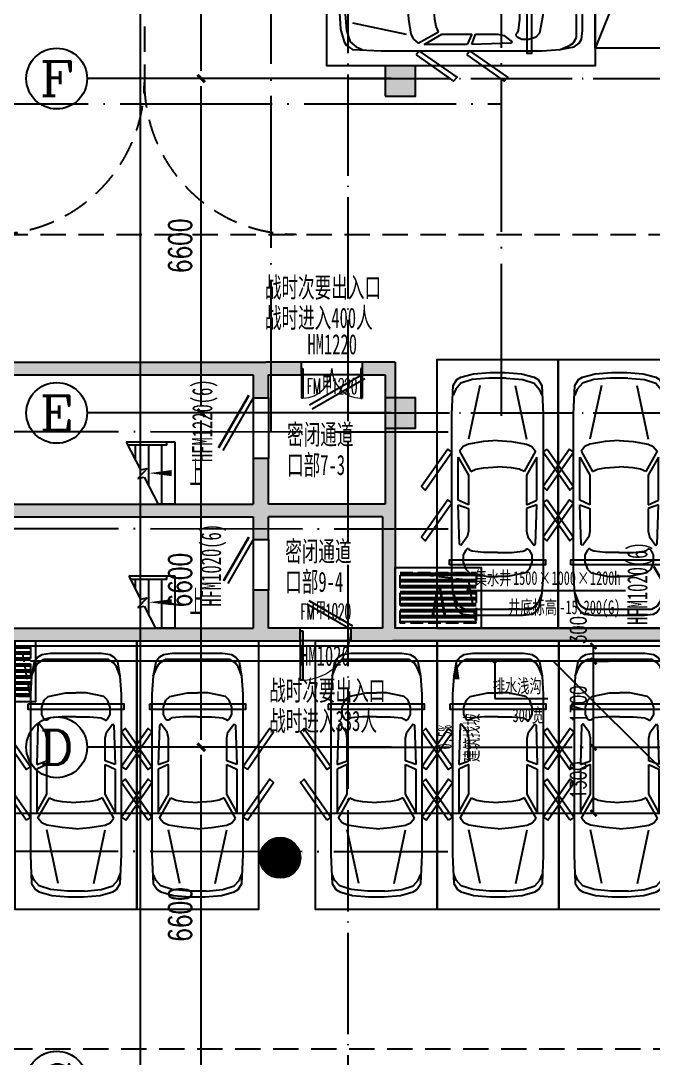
# Model space of a CAD drawing. Header units: millimetres. Extents: x 12325263 to 13848842, y -1463133 to 573208.
# Drawn here: x 12538387 to 12550870, y -1373825 to -1353345 of the extents above; entities that cross this region are included whole.
import ezdxf
from ezdxf.enums import TextEntityAlignment as Align

# ---------------------------------------------------------------- set-up
doc = ezdxf.new("R2010")
doc.units = ezdxf.units.MM
doc.header["$LTSCALE"] = 1000
for name, pattern in [('DASH', [0.35, 0.25, -0.1]), ('DASHED2', [0.375, 0.25, -0.125]), ('DOTE', [2.42, 2, -0.2, 0.02, -0.2]), ('地下室负三层平面图$0$-3F平面$0$$AUDIT_BAD_LTYPE2', [0])]:
    doc.linetypes.add(name, pattern=pattern)
for name, color, linetype in [('A-ANNO-DIMS', 83, 'Continuous'), ('A-AXIS', 16, 'DOTE'), ('A-COLS', 6, 'Continuous'), ('A-WALL-PATT', 8, 'Continuous'), ('A_WALL(防火墙)', 151, 'Continuous'), ('AXIS', 3, 'Continuous'), ('AXIS_TEXT', 7, 'Continuous'), ('DIM_SYMB', 3, 'Continuous'), ('DOOR_FIRE', 1, 'Continuous'), ('DOOR_FIRE_TEXT', 7, 'Continuous'), ('DOTE', 16, 'DOTE'), ('G-合 -3F地下室墙柱$0$COLUMN', 6, 'Continuous'), ('J-集水井', 40, 'Continuous'), ('PUB_HATCH', 8, 'Continuous'), ('PUB_TEXT', 7, 'Continuous'), ('TH_TEXT', 7, 'Continuous'), ('人防墙', 6, 'Continuous'), ('人防门', 60, 'Continuous'), ('人防门编号', 73, 'Continuous'), ('商业酒店共享车位', 53, 'Continuous'), ('水沟+分水线', 133, 'Continuous'), ('车道中心线', 6, 'Continuous')]:
    doc.layers.add(name, color=color, linetype=linetype)
doc.layers.add('人防口部编号', color=2, linetype='Continuous', lineweight=15)
doc.layers.add('人防文字', color=3, linetype='Continuous', lineweight=15)
doc.styles.add('-黑体', font='simhei.ttf')
doc.styles.add('_TCH_AXIS', font='COMPLEX', dxfattribs={"bigfont": 'GBCBIG'})
doc.styles.add('_TCH_DIM', font='SIMPLEX.shx', dxfattribs={"width": 0.7, "bigfont": 'GBCBIG.shx'})
doc.styles.add('_TCH_DIM_T3', font='SIMPLEX.shx', dxfattribs={"width": 0.705882, "bigfont": 'GBCBIG.shx'})
doc.styles.add('_TCH_WINDOW', font='SIMPLEX', dxfattribs={"width": 0.7, "height": 3.5, "bigfont": 'GBCBIG'})
doc.styles.add('COMPLEX', font='COMPLEX')
doc.styles.add('宋体', font='', dxfattribs={"width": 0.65})
doc.styles.add('标注宋体', font='', dxfattribs={"width": 0.6})
doc.styles.get('宋体').set_extended_font_data('SimSun')
doc.styles.get('标注宋体').set_extended_font_data('NSimSun')
doc.dimstyles.new('_TCH_ARCH&&120', dxfattribs={"dimtxt": 306, "dimasz": 120, "dimexe": 300, "dimexo": 360, "dimgap": 147, "dimtad": 1, "dimdec": 0, "dimzin": 0, "dimdsep": 46, "dimtxsty": '_TCH_DIM_T3', "dimblk": 'ARCHTICK', "dimcen": 0.09, "dimclrt": 7, "dimazin": 2, "dimtfac": 1, "dimtdec": 0, "dimtix": 1, "dimtmove": 2, "dimatfit": 3, "dimfxl": 1, "dimfxlon": 1, "dimtolj": 1, "dimtzin": 0, "dimarcsym": 0})
doc.dimstyles.new('_TCH_ARCH&&150', dxfattribs={"dimtxt": 446.25, "dimasz": 150, "dimexe": 375, "dimexo": 450, "dimgap": 189.375, "dimtad": 1, "dimdec": 0, "dimzin": 0, "dimdsep": 46, "dimtxsty": '_TCH_DIM_T3', "dimblk": 'asdggshdfhsg_ArchTick', "dimcen": 0.09, "dimclrt": 7, "dimazin": 2, "dimtfac": 1, "dimtdec": 0, "dimtix": 1, "dimtmove": 2, "dimatfit": 3, "dimfxl": 1, "dimtolj": 1, "dimtzin": 0, "dimarcsym": 0})

# ---------------------------------------------------------------- blocks, each defined once
blk = doc.blocks.new('asdgafgfadagagfdhdagdgfasdgagasdgdfgdsfh$DorLib2D$00000179')
at = {"color": 0}
for p, q in [((-0.54, 0.169), (0.326, 0.669)), ((-0.5, 0.1), (0.366, 0.6))]:
    blk.add_line(p, q, dxfattribs=at)
blk = doc.blocks.new('asdgafgfadagagfdhdagdgfasdgagasdgdfgdsfh$DorLib2D$00000192')
at = {"color": 0}
blk.add_line((-0.5, 0.125), (0.366, 0.625), dxfattribs=at)
at = {"color": 0, "const_width": 0.0417}
blk.add_lwpolyline([(-0.542, 0.197), (0.324, 0.697)], dxfattribs=at)
blk = doc.blocks.new('asdgafgfadagagfdhdagdgfasdgagasdgdfgdsfh$DorLib2D$00000191')
at = {"color": 0}
blk.add_line((-0.5, 0.15), (0.366, 0.65), dxfattribs=at)
at = {"color": 0, "const_width": 0.05}
blk.add_lwpolyline([(-0.55, 0.237), (0.316, 0.737)], dxfattribs=at)
blk = doc.blocks.new('asdgafgf20230228-rf3')
at = {"layer": 'PUB_HATCH'}
for points in [[(-5600, 83), (-5450, 0), (0, 0), (200, 125), (250, 250), (-5650, 250)], [(300, 0), (950, 0), (950, 250), (250, 250), (200, 125)], [(2800, 250), (2150, 250), (2150, 0), (2600, 0)], [(2800, 250), (2600, 0), (2600, -2550), (2650, -2667), (2800, -2650)], [(0, 0), (0, -450), (300, -450), (300, 0), (200, 125)], [(300, -2550), (300, -1650), (0, -1650), (0, -2550), (150, -2675)], [(-5575, -2675), (-5450, -2800), (0, -2800), (150, -2675), (0, -2550), (-5450, -2550)], [(2650, -2667), (2600, -2550), (300, -2550), (150, -2675), (300, -2800), (2550, -2800)], [(2650, -2667), (2550, -2800), (2550, -5000), (2700, -5084), (2800, -5000), (2800, -2650)], [(0, -2800), (0, -3250), (300, -3250), (300, -2800), (150, -2675)], [(300, -5000), (300, -4250), (0, -4250), (0, -5000), (200, -5125)], [(-5600, -5083), (-5650, -5250), (250, -5250), (200, -5125), (0, -5000), (-5450, -5000)], [(250, -5250), (925, -5250), (925, -5000), (300, -5000), (200, -5125)], [(2550, -5000), (1925, -5000), (1925, -5250), (2750, -5250), (2700, -5084)], [(8970, -5251), (8470, -5001), (2800, -5000), (2700, -5084), (2750, -5250)]]:
    blk.add_hatch(color=256, dxfattribs=at).paths.add_polyline_path(points)
at = {"layer": 'DIM_SYMB'}
for points in [[(-1414, -1938, 0, 0, 0), (-2064, -1938, 0, 120, 0), (-1614, -1938, 0, 0, 0)], [(-1414, -4487, 0, 0, 0), (-2064, -4487, 0, 120, 0), (-1614, -4487, 0, 0, 0)]]:
    blk.add_lwpolyline(points, format="xyseb", dxfattribs=at)
at = {"layer": '人防墙'}
for p, q in [((-5650, 250), (250, 250)), ((950, 250), (250, 250)), ((950, 0), (950, 250)), ((2800, 250), (2150, 250)), ((2150, 250), (2150, 0)), ((2800, 250), (2800, -2650)), ((-5450, 0), (0, 0)), ((0, 0), (0, -450)), ((300, 0), (950, 0)), ((300, -450), (300, 0)), ((2150, 0), (2600, 0)), ((2600, 0), (2600, -2550)), ((0, -450), (300, -450)), ((300, -1650), (0, -1650)), ((0, -1650), (0, -2550)), ((300, -2550), (300, -1650)), ((-5450, -2550), (0, -2550)), ((2600, -2550), (300, -2550)), ((2800, -2650), (2800, -5000)), ((-5450, -2800), (0, -2800)), ((0, -2800), (0, -3250)), ((2550, -2800), (300, -2800)), ((300, -3250), (300, -2800)), ((2550, -2800), (2550, -5000)), ((0, -3250), (300, -3250)), ((300, -4250), (0, -4250)), ((0, -4250), (0, -5000)), ((300, -5000), (300, -4250)), ((-5450, -5000), (0, -5000)), ((925, -5000), (300, -5000)), ((925, -5250), (925, -5000)), ((2550, -5000), (1925, -5000)), ((1925, -5000), (1925, -5250)), ((8470, -5001), (2800, -5000)), ((-5650, -5250), (250, -5250)), ((250, -5250), (925, -5250)), ((1925, -5250), (2750, -5250)), ((8970, -5251), (2750, -5250))]:
    blk.add_line(p, q, dxfattribs=at)
at = {"layer": '人防门'}
for p, q in [((2150, 250), (950, 250)), ((2150, 0), (950, 0)), ((0, -450, 0), (0, -1650, 0)), ((300, -450, 0), (300, -1650, 0)), ((-1704, -1325), (-2508, -1325)), ((-2508, -1325), (-2226, -1875)), ((-1704, -1325), (-2508, -1325)), ((-1704, -1385), (-2478, -1385)), ((-2324, -1684), (-2324, -1385)), ((-2064, -2191), (-2064, -1385)), ((-1804, -2550), (-1804, -1385)), ((-1544, -1325), (-1704, -1325)), ((-1704, -1385), (-1704, -1325)), ((-1544, -2550), (-1544, -1325)), ((-2094, -1847), (-2277, -2044)), ((-2277, -2044), (-2153, -2017)), ((-2226, -1875), (-2094, -1847)), ((-2153, -2017), (-1880, -2550)), ((-1544, -2550), (-1880, -2550)), ((0, -3250), (0, -4250)), ((300, -3250), (300, -4250)), ((-1704, -3975), (-2457, -3975)), ((-2457, -3975), (-2226, -4425)), ((-1704, -3975), (-2457, -3975)), ((-1704, -4035), (-2426, -4035)), ((-2324, -4234), (-2324, -4035)), ((-2064, -4741), (-2064, -4035)), ((-1804, -5000), (-1804, -4035)), ((-1544, -3975), (-1704, -3975)), ((-1704, -4035), (-1704, -3975)), ((-1544, -5000), (-1544, -3975)), ((-2094, -4397), (-2277, -4594)), ((-2226, -4425), (-2094, -4397)), ((-2277, -4594), (-2153, -4567)), ((-2153, -4567), (-1931, -5000)), ((-1544, -5000), (-1931, -5000)), ((1925, -5000), (925, -5000)), ((1925, -5250), (925, -5250))]:
    blk.add_line(p, q, dxfattribs=at)
at = {"layer": '人防门', "const_width": 50}
blk.add_lwpolyline([(7901, -3775), (8401, -4642)], dxfattribs=at)
at = {"layer": '人防门'}
for name, p, xscale, yscale, zscale, rotation in [('asdgafgfadagagfdhdagdgfasdgagasdgdfgdsfh$DorLib2D$00000179', (1550, 125), 1200, 1200, 250, 179.9927466237663), ('asdgafgfadagagfdhdagdgfasdgagasdgdfgdsfh$DorLib2D$00000192', (150, -1050), 1200, -1200, 300, 269.9992443638014), ('asdgafgfadagagfdhdagdgfasdgagasdgdfgdsfh$DorLib2D$00000191', (150, -3750), 1000, -1000, 300, 269.9992443638102), ('asdgafgfadagagfdhdagdgfasdgagasdgdfgdsfh$DorLib2D$00000179', (1425, -5125), 1000, -1000, 250, 179.9926429495476)]:
    blk.add_blockref(name, p, dxfattribs=dict(at, xscale=xscale, yscale=yscale, zscale=zscale, rotation=rotation))
at = {"layer": 'TH_TEXT', "style": '_TCH_DIM', "width": 0.7}
for p in [(-1257, -2200), (-1257, -4750)]:
    blk.add_text('上', height=506, dxfattribs=at).set_placement(p)
at = {"layer": '人防口部编号', "style": '标注宋体', "width": 0.6}
for s, p in [('口部7-3', (666, -1976)), ('口部9-4', (629, -4282))]:
    blk.add_text(s, height=400, rotation=359.9999, dxfattribs=at).set_placement(p)
at = {"layer": '人防文字', "style": '标注宋体', "width": 0.6}
for s, p in [('战时次要出入口', (229, 1528, -1)), ('战时进入400人', (229, 928, -1)), ('密闭通道', (667, -1376)), ('密闭通道', (630, -3682)), ('战时次要出入口', (313, -6429)), ('战时进入333人', (313, -7029))]:
    blk.add_text(s, height=400, rotation=359.9999, dxfattribs=at).set_placement(p)
at = {"layer": '人防门编号', "style": '标注宋体', "width": 0.6}
for s, rotation, p in [('HM1220', 359.9995, (1068, 406)), ('HFM1220(6)', 89.9985, (-809, -1721)), ('HFM1020(6)', 89.9985, (-636, -4574)), ('HFM1020(6)', 89.9998, (7779, -4936)), ('HM1020', 359.9995, (923, -5741))]:
    blk.add_text(s, height=400, rotation=rotation, dxfattribs=at).set_placement(p)
blk = doc.blocks.new('_YZH')
blk.add_circle((0, 0), 0.5)
at = {"layer": 'PUB_HATCH', "const_width": 0.5}
blk.add_lwpolyline([(-0.25, 0, 1), (0.25, 0, 1)], format="xyb", close=True, dxfattribs=at)
blk = doc.blocks.new('asdgadfg')
at = {"layer": 'A-COLS', "xscale": 800, "yscale": 800, "zscale": 800}
blk.add_blockref('_YZH', (-60791, 16020), dxfattribs=at)
blk = doc.blocks.new('A$C29311F2C')
at = {"layer": 'DOTE', "linetype": 'DOTE', "ltscale": 1.5}
for p, q in [((151904, 72413.1), (144763.1, 113082.9)), ((147477.5, 71313.8, 0), (140281.6, 112296, 0)), ((111245.4, 71522.5, 0), (150839.7, 78474.6)), ((109372.6, 64664.7), (150920.1, 71914.6)), ((109701.8, 62778.2), (151249.3, 70028.1)), ((110796.8, 56503), (152344.3, 63752.9))]:
    blk.add_line(p, q, dxfattribs=at)
blk = doc.blocks.new('asdfasdgdrg')
at = {"layer": '车道中心线', "linetype": 'DASHED2', "ltscale": 2}
for p, q in [((-59056, -11591), (-59056, -40445)), ((-72356, -43445), (-47886, -43445)), ((-70764, -59520), (-47886, -59520))]:
    blk.add_line(p, q, dxfattribs=at)
for centre, start, end in [((-62056, -40445), 270, 0), ((-56056, -40445), 180, 270)]:
    blk.add_arc(centre, 3000, start, end, dxfattribs=at)
blk = doc.blocks.new('asdfsfsdf')
at = {"color": 253, "linetype": '地下室负三层平面图$0$-3F平面$0$$AUDIT_BAD_LTYPE2', "transparency": 33554559, "extrusion": (0.000447791, 3.52996e-16, 1)}
for p, q in [((-500, -141, 0), (-725, -212, 0)), ((-169, -110, 0), (-500, -141, 0)), ((169, -110, 0), (-169, -110, 0)), ((169, -110, 0), (500, -141, 0)), ((500, -141, 0), (725, -212, 0)), ((-825, -329, 0), (-875, -447, 0)), ((-725, -212, 0), (-825, -329, 0)), ((-350, -259, 0), (-575, -1318, 0)), ((350, -259, 0), (575, -1318, 0)), ((725, -212, 0), (825, -329, 0)), ((825, -329, 0), (875, -447, 0)), ((-575, -1412, 0), (-675, -1459, 0)), ((-275, -1365, 0), (-575, -1412, 0)), ((0, -1341), (-275, -1365, 0)), ((0, -1341), (275, -1365, 0)), ((275, -1365, 0), (575, -1412, 0)), ((575, -1412, 0), (675, -1459, 0)), ((-675, -1459, 0), (-750, -1553, 0)), ((-750, -1553, 0), (-525, -1953, 0)), ((750, -1553, 0), (525, -1953, 0)), ((675, -1459, 0), (750, -1553, 0)), ((-775, -2518, 0), (-775, -1671, 0)), ((-775, -1671, 0), (-575, -2024, 0)), ((775, -1671, 0), (575, -2024, 0)), ((775, -2518, 0), (775, -1671, 0)), ((-575, -2024, 0), (-575, -2612, 0)), ((-525, -1953, 0), (-425, -1906, 0)), ((-425, -1906, 0), (-275, -1882, 0)), ((-275, -1882, 0), (0, -1859)), ((275, -1882, 0), (0, -1859)), ((425, -1906, 0), (275, -1882, 0)), ((525, -1953, 0), (425, -1906, 0)), ((575, -2024, 0), (575, -2612, 0)), ((-575, -2612, 0), (-775, -2518, 0)), ((-775, -2612, 0), (-575, -2682, 0)), ((-750, -3388, 0), (-775, -2612, 0)), ((575, -2612, 0), (775, -2518, 0)), ((775, -2612, 0), (575, -2682, 0)), ((750, -3388, 0), (775, -2612, 0)), ((-575, -2682, 0), (-575, -3129, 0)), ((575, -2682, 0), (575, -3129, 0)), ((-600, -3247, 0), (-725, -3412, 0)), ((-575, -3129, 0), (-600, -3247, 0)), ((575, -3129, 0), (600, -3247, 0)), ((600, -3247, 0), (725, -3412, 0)), ((-725, -3412, 0), (-750, -3388, 0)), ((725, -3412, 0), (750, -3388, 0)), ((-625, -3506, 0), (-675, -3600, 0)), ((-675, -3600, 0), (-675, -3741, 0)), ((-600, -3482, 0), (-625, -3506, 0)), ((-575, -3482, 0), (-600, -3482, 0)), ((-550, -3506, 0), (-575, -3482, 0)), ((-500, -3529, 0), (-550, -3506, 0)), ((-275, -3553, 0), (-500, -3529, 0)), ((0, -3553), (-275, -3553, 0)), ((0, -3553), (275, -3553, 0)), ((275, -3553, 0), (500, -3529, 0)), ((500, -3529, 0), (550, -3506, 0)), ((550, -3506, 0), (575, -3482, 0)), ((575, -3482, 0), (600, -3482, 0)), ((600, -3482, 0), (625, -3506, 0)), ((625, -3506, 0), (675, -3600, 0)), ((675, -3600, 0), (675, -3741, 0)), ((-675, -3741, 0), (-625, -3882, 0)), ((-625, -3882, 0), (-550, -3953, 0)), ((625, -3882, 0), (550, -3953, 0)), ((675, -3741, 0), (625, -3882, 0)), ((-550, -3953, 0), (-200, -4024, 0)), ((-200, -4024, 0), (0, -4024)), ((200, -4024, 0), (0, -4024)), ((550, -3953, 0), (200, -4024, 0)), ((-875, -4353, 0), (-800, -4541, 0)), ((875, -4353, 0), (800, -4541, 0)), ((-800, -4541, 0), (-750, -4612, 0)), ((-750, -4612, 0), (-641, -4680, 0)), ((641, -4680, 0), (-641, -4680, 0)), ((750, -4612, 0), (641, -4680, 0)), ((800, -4541, 0), (750, -4612, 0))]:
    blk.add_line(p, q, dxfattribs=at)
for points in [[(-475, -24), (-150, 0), (150, 0), (475, -24), (725, -94), (800, -141), (875, -259), (900, -824), (900, -4000), (875, -4353), (825, -4635), (750, -4729), (675, -4776), (500, -4800), (-500, -4800), (-675, -4776), (-750, -4729), (-825, -4635), (-875, -4353), (-900, -4000), (-900, -824), (-875, -259), (-800, -141), (-725, -94)], [(-982, -1513), (-1500, -2253), (-1425, -2321), (-900, -1571)]]:
    blk.add_lwpolyline(points, close=True, dxfattribs=at)
at = {"color": 253, "linetype": '地下室负三层平面图$0$-3F平面$0$$AUDIT_BAD_LTYPE2', "transparency": 33554559, "extrusion": (0.000447791, 3.52996e-16, 1), "elevation": 0}
for points in [[(982, -1513), (1500, -2253), (1425, -2321), (900, -1571)], [(-900, -2571), (-982, -2513), (-1500, -3253), (-1425, -3321)], [(982, -2513), (1500, -3253), (1425, -3321), (900, -2571)]]:
    blk.add_lwpolyline(points, close=True, dxfattribs=at)
blk = doc.blocks.new('A$C06465456')
for points in [[(0, 5300), (2400, 5300), (2400, 0), (0, 0)], [(250, 4050), (250, 3950), (2150, 3950), (2150, 4050)]]:
    blk.add_lwpolyline(points, close=True)
at = {"xscale": -1, "rotation": 180}
blk.add_blockref('asdfsfsdf', (1200, 250), dxfattribs=at)
blk = doc.blocks.new('A$C122A6A94')
blk.add_line((0, 2400), (6000, 0))
for points in [[(0, 0), (0, 2400), (6000, 2400), (6000, 0)], [(1250, 250), (1350, 250), (1350, 2150), (1250, 2150)]]:
    blk.add_lwpolyline(points, close=True)
at = {"xscale": -1, "rotation": 270}
blk.add_blockref('asdfsfsdf', (5050, 1200), dxfattribs=at)
blk = doc.blocks.new('A$C0F4A4D7E')
at = {"layer": 'J-集水井', "linetype": 'DASH'}
h = blk.add_hatch(dxfattribs=at)
h.set_pattern_fill('ANSI32', color=98, scale=25, angle=495, style=0)
h.set_pattern_definition([(180, (200, -200), (-2e-09, -119.0625), []), (180, (160.31, -160.31), (-2e-09, -119.0625), [])])
edge = h.paths.add_edge_path()
edge.add_line((0, 0), (1500, 0))
edge.add_line((1500, 0), (1500, 1000))
edge.add_line((1500, 1000), (0, 1000))
edge.add_line((0, 1000), (0, 0))
at = {"layer": 'J-集水井', "color": 251, "linetype": 'Continuous'}
blk.add_lwpolyline([(1600, 1100), (-100, 1100), (-100, -100), (1600, -100)], close=True, dxfattribs=at)
at = {"layer": 'J-集水井', "linetype": 'DASH'}
blk.add_lwpolyline([(1500, 1000), (0, 1000), (0, 0), (1500, 0)], close=True, dxfattribs=at)
blk.add_lwpolyline([(0, 0), (151, 847), (1500, 1000)], dxfattribs=at)
at = {"layer": 'J-集水井', "color": 7, "style": '-黑体', "width": 0.8}
blk.add_text('A', height=600, rotation=0, dxfattribs=at).set_placement((575, 136))
blk = doc.blocks.new('_AXISO')
blk.add_circle((0, 0), 0.5)
at = {"layer": 'AXIS_TEXT', "style": 'COMPLEX', "width": 1.041667}
blk.add_attdef('A', text='', height=0.56, dxfattribs=at).set_placement((-0.25, -0.28), (0.25, -0.28), align=Align.FIT)
blk = doc.blocks.new('asdggshdfhsg_ArchTick')
at = {"color": 0, "linetype": 'ByBlock', "const_width": 0.4}
blk.add_lwpolyline([(-0.5, -0.5), (0.5, 0.5)], dxfattribs=at)
blk = doc.blocks.new('*D5258')
at = {"layer": 'AXIS', "color": 0, "lineweight": -2, "transparency": 16777216}
for p, q in [((12411817, 1078990), (12406942, 1078990)), ((12407317, 996140), (12407317, 1078840)), ((12411817, 995990), (12406942, 995990))]:
    blk.add_line(p, q, dxfattribs=at)
at = {"layer": 'Defpoints', "color": 0, "transparency": 16777216}
for p in [(12407317, 1078990), (12412267, 1078990), (12412267, 995990)]:
    blk.add_point(p, dxfattribs=at)
at = {"layer": 'AXIS', "color": 0, "lineweight": -2, "transparency": 16777216, "xscale": 150, "yscale": 150, "zscale": 150}
for p, rotation in [((12407317, 1078990), 90), ((12407317, 995990), 270)]:
    blk.add_blockref('asdggshdfhsg_ArchTick', p, dxfattribs=dict(at, rotation=rotation))
at = {"layer": 'AXIS', "color": 7, "transparency": 16777216, "insert": (12406904, 1037490), "char_height": 446.2, "attachment_point": 5, "rotation": 90, "style": '_TCH_DIM_T3'}
blk.add_mtext('\\A1;83000', dxfattribs=at)
blk = doc.blocks.new('*D5262')
at = {"layer": 'AXIS', "color": 0, "lineweight": -2, "transparency": 16777216}
for p, q in [((12411816.81071, 1014189.75909), (12408141.81071, 1014189.75909)), ((12408516.81071, 1007739.75909), (12408516.81071, 1014039.75909)), ((12411816.81071, 1007589.75909), (12408141.81071, 1007589.75909))]:
    blk.add_line(p, q, dxfattribs=at)
at = {"layer": 'Defpoints', "color": 0, "transparency": 16777216}
for p in [(12408516.81071, 1014189.75909), (12412266.81071, 1014189.75909), (12412266.81071, 1007589.75909)]:
    blk.add_point(p, dxfattribs=at)
at = {"layer": 'AXIS', "color": 0, "lineweight": -2, "transparency": 16777216, "xscale": 150, "yscale": 150, "zscale": 150}
for p, rotation in [((12408516.81071, 1014189.75909), 90), ((12408516.81071, 1007589.75909), 270)]:
    blk.add_blockref('asdggshdfhsg_ArchTick', p, dxfattribs=dict(at, rotation=rotation))
at = {"layer": 'AXIS', "color": 7, "transparency": 16777216, "insert": (12408104.31071, 1010889.75909), "char_height": 446.25, "attachment_point": 5, "rotation": 90, "style": '_TCH_DIM_T3'}
blk.add_mtext('\\A1;6600', dxfattribs=at)
blk = doc.blocks.new('*D5263')
at = {"layer": 'AXIS', "color": 0, "lineweight": -2, "transparency": 16777216}
for p, q in [((12411816.81071, 1020789.75909), (12408141.81071, 1020789.75909)), ((12408516.81071, 1014339.75909), (12408516.81071, 1020639.75909)), ((12411816.81071, 1014189.75909), (12408141.81071, 1014189.75909))]:
    blk.add_line(p, q, dxfattribs=at)
at = {"layer": 'Defpoints', "color": 0, "transparency": 16777216}
for p in [(12408516.81071, 1020789.75909), (12412266.81071, 1020789.75909), (12412266.81071, 1014189.75909)]:
    blk.add_point(p, dxfattribs=at)
at = {"layer": 'AXIS', "color": 0, "lineweight": -2, "transparency": 16777216, "xscale": 150, "yscale": 150, "zscale": 150}
for p, rotation in [((12408516.81071, 1020789.75909), 90), ((12408516.81071, 1014189.75909), 270)]:
    blk.add_blockref('asdggshdfhsg_ArchTick', p, dxfattribs=dict(at, rotation=rotation))
at = {"layer": 'AXIS', "color": 7, "transparency": 16777216, "insert": (12408104.31071, 1017489.75909), "char_height": 446.25, "attachment_point": 5, "rotation": 90, "style": '_TCH_DIM_T3'}
blk.add_mtext('\\A1;6600', dxfattribs=at)
blk = doc.blocks.new('*D5264')
at = {"layer": 'AXIS', "color": 0, "lineweight": -2, "transparency": 16777216}
for p, q in [((12411816.81071, 1027389.75909), (12408141.81071, 1027389.75909)), ((12408516.81071, 1020939.75909), (12408516.81071, 1027239.75909)), ((12411816.81071, 1020789.75909), (12408141.81071, 1020789.75909))]:
    blk.add_line(p, q, dxfattribs=at)
at = {"layer": 'Defpoints', "color": 0, "transparency": 16777216}
for p in [(12408516.81071, 1027389.75909), (12412266.81071, 1027389.75909), (12412266.81071, 1020789.75909)]:
    blk.add_point(p, dxfattribs=at)
at = {"layer": 'AXIS', "color": 0, "lineweight": -2, "transparency": 16777216, "xscale": 150, "yscale": 150, "zscale": 150}
for p, rotation in [((12408516.81071, 1027389.75909), 90), ((12408516.81071, 1020789.75909), 270)]:
    blk.add_blockref('asdggshdfhsg_ArchTick', p, dxfattribs=dict(at, rotation=rotation))
at = {"layer": 'AXIS', "color": 7, "transparency": 16777216, "insert": (12408104.31071, 1024089.75909), "char_height": 446.25, "attachment_point": 5, "rotation": 90, "style": '_TCH_DIM_T3'}
blk.add_mtext('\\A1;6600', dxfattribs=at)
blk = doc.blocks.new('*D5265')
at = {"layer": 'AXIS', "color": 0, "lineweight": -2, "transparency": 16777216}
for p, q in [((12411816.81071, 1033989.75909), (12408141.81071, 1033989.75909)), ((12408516.81071, 1027539.75909), (12408516.81071, 1033839.75909)), ((12411816.81071, 1027389.75909), (12408141.81071, 1027389.75909))]:
    blk.add_line(p, q, dxfattribs=at)
at = {"layer": 'Defpoints', "color": 0, "transparency": 16777216}
for p in [(12408516.81071, 1033989.75909), (12412266.81071, 1033989.75909), (12412266.81071, 1027389.75909)]:
    blk.add_point(p, dxfattribs=at)
at = {"layer": 'AXIS', "color": 0, "lineweight": -2, "transparency": 16777216, "xscale": 150, "yscale": 150, "zscale": 150}
for p, rotation in [((12408516.81071, 1033989.75909), 90), ((12408516.81071, 1027389.75909), 270)]:
    blk.add_blockref('asdggshdfhsg_ArchTick', p, dxfattribs=dict(at, rotation=rotation))
at = {"layer": 'AXIS', "color": 7, "transparency": 16777216, "insert": (12408104.31071, 1030689.75909), "char_height": 446.25, "attachment_point": 5, "rotation": 90, "style": '_TCH_DIM_T3'}
blk.add_mtext('\\A1;6600', dxfattribs=at)
blk = doc.blocks.new('_FZH')
blk.add_lwpolyline([(-0.5, -0.5), (0.5, -0.5), (0.5, 0.5), (-0.5, 0.5)], close=True)
at = {"layer": 'PUB_HATCH'}
blk.add_solid([(-0.5, -0.5), (0.5, -0.5), (-0.5, 0.5), (0.5, 0.5)], dxfattribs=at)
blk = doc.blocks.new('asdggG-合 -3F地下室墙柱')
at = {"layer": 'G-合 -3F地下室墙柱$0$COLUMN', "color": 2}
for p, xscale, yscale, zscale, rotation in [((711591826, 2542217109), 599.9999999782414, 599.999998251994, 599.999998251994, 9.958774299465516), ((711592958, 2542210658), 599.9999999558581, 599.9999997021831, 599.9999997021831, 9.958774484765561)]:
    blk.add_blockref('_FZH', p, dxfattribs=dict(at, xscale=xscale, yscale=yscale, zscale=zscale, rotation=rotation))
blk = doc.blocks.new('_ArchTick')
at = {"color": 0, "linetype": 'ByBlock', "const_width": 0.4}
blk.add_lwpolyline([(-0.5, -0.5), (0.5, 0.5)], dxfattribs=at)
blk = doc.blocks.new('*D3349')
at = {"layer": 'A-ANNO-DIMS', "color": 0, "lineweight": -2, "transparency": 16777216}
for p, q in [((12549689, -1365687), (12549990, -1365687)), ((12549690, -1365987), (12549690, -1365687)), ((12549689, -1365987), (12549990, -1365987))]:
    blk.add_line(p, q, dxfattribs=at)
at = {"layer": 'Defpoints', "color": 0, "transparency": 16777216}
for p in [(12548897, -1365687), (12549690, -1365687), (12548897, -1365987)]:
    blk.add_point(p, dxfattribs=at)
at = {"layer": 'A-ANNO-DIMS', "color": 0, "lineweight": -2, "transparency": 16777216, "xscale": 120, "yscale": 120, "zscale": 120}
for p, rotation in [((12549690, -1365687), 90), ((12549690, -1365987), 270)]:
    blk.add_blockref('_ArchTick', p, dxfattribs=dict(at, rotation=rotation))
at = {"layer": 'A-ANNO-DIMS', "color": 7, "transparency": 16777216, "insert": (12549390, -1365372), "char_height": 306, "attachment_point": 5, "rotation": 90, "style": '_TCH_DIM_T3'}
blk.add_mtext('\\A1;300', dxfattribs=at)
blk = doc.blocks.new('*D3350')
at = {"layer": 'A-ANNO-DIMS', "color": 0, "lineweight": -2, "transparency": 16777216}
for p, q in [((12549689, -1365987), (12549990, -1365987)), ((12549690, -1367687), (12549690, -1365987)), ((12549689, -1367687), (12549990, -1367687))]:
    blk.add_line(p, q, dxfattribs=at)
at = {"layer": 'Defpoints', "color": 0, "transparency": 16777216}
for p in [(12548897, -1365987), (12549690, -1365987), (12548897, -1367687)]:
    blk.add_point(p, dxfattribs=at)
at = {"layer": 'A-ANNO-DIMS', "color": 0, "lineweight": -2, "transparency": 16777216, "xscale": 120, "yscale": 120, "zscale": 120}
for p, rotation in [((12549690, -1365987), 90), ((12549690, -1367687), 270)]:
    blk.add_blockref('_ArchTick', p, dxfattribs=dict(at, rotation=rotation))
at = {"layer": 'A-ANNO-DIMS', "color": 7, "transparency": 16777216, "insert": (12549390, -1366837), "char_height": 306, "attachment_point": 5, "rotation": 90, "style": '_TCH_DIM_T3'}
blk.add_mtext('\\A1;1700', dxfattribs=at)
blk = doc.blocks.new('*D3351')
at = {"layer": 'A-ANNO-DIMS', "color": 0, "lineweight": -2, "transparency": 16777216}
for p, q in [((12549689, -1367687), (12549990, -1367687)), ((12549690, -1368987), (12549690, -1367687)), ((12549689, -1368987), (12549990, -1368987))]:
    blk.add_line(p, q, dxfattribs=at)
at = {"layer": 'Defpoints', "color": 0, "transparency": 16777216}
for p in [(12548897, -1367687), (12549690, -1367687), (12548897, -1368987)]:
    blk.add_point(p, dxfattribs=at)
at = {"layer": 'A-ANNO-DIMS', "color": 0, "lineweight": -2, "transparency": 16777216, "xscale": 120, "yscale": 120, "zscale": 120}
for p, rotation in [((12549690, -1367687), 90), ((12549690, -1368987), 270)]:
    blk.add_blockref('_ArchTick', p, dxfattribs=dict(at, rotation=rotation))
at = {"layer": 'A-ANNO-DIMS', "color": 7, "transparency": 16777216, "insert": (12549390, -1368337), "char_height": 306, "attachment_point": 5, "rotation": 90, "style": '_TCH_DIM_T3'}
blk.add_mtext('\\A1;1300', dxfattribs=at)
blk = doc.blocks.new('$DorLib2D$00000001')
for p, q in [((0.45, 0.975), (0.5, 0.975)), ((0.45, 0), (0.45, 0.975)), ((0.5, 0), (0.5, 0.975)), ((0.5, 0), (0.45, 0))]:
    blk.add_line(p, q)
at = {"lineweight": 13}
blk.add_arc((0.475, 0), 0.975, 91.4693, 180, dxfattribs=at)
blk = doc.blocks.new('$DorLib2D$00000002')
for p, q in [((-0.5, 0), (-0.5, 0.4875)), ((-0.475, 0.4875), (-0.5, 0.4875)), ((-0.475, 0), (-0.475, 0.4875)), ((0.475, 0), (0.475, 0.4875)), ((0.475, 0.4875), (0.5, 0.4875)), ((0.5, 0), (0.5, 0.4875)), ((-0.5, 0), (-0.475, 0)), ((0.5, 0), (0.475, 0))]:
    blk.add_line(p, q)
at = {"lineweight": 13}
for centre, start, end in [((-0.4875, 0), 0, 88.53072), ((0.4875, 0), 91.46928, 180)]:
    blk.add_arc(centre, 0.4875, start, end, dxfattribs=at)
blk = doc.blocks.new('qlzw')
at = {"layer": 'A-AXIS'}
for p, q in [((12411416.8, 979489.8), (12411416.8, 1082089.8)), ((12411416.8, 1027389.8), (12486866.8, 1027389.8)), ((12411416.8, 1020789.8), (12486866.8, 1020789.8)), ((12411416.8, 1014189.8), (12486866.8, 1014189.8))]:
    blk.add_line(p, q, dxfattribs=at)
at = {"layer": 'AXIS'}
for p, q in [((12412266.8, 1027389.8), (12406266.8, 1027389.8)), ((12412266.8, 1020789.8), (12406266.8, 1020789.8)), ((12412266.8, 1014189.8), (12406266.8, 1014189.8))]:
    blk.add_line(p, q, dxfattribs=at)
ref = blk.add_blockref('_AXISO', (12405666.8, 1027389.8), dxfattribs=dict(at, xscale=1200, yscale=1200, zscale=1200))
ref.add_attrib('A', 'F', dxfattribs={"layer": 'AXIS_TEXT', "height": 678.8, "style": '_TCH_AXIS', "width": 1.3125}).set_placement((12405327.4, 1027050.3), (12406006.2, 1027050.3), align=Align.FIT)
ref = blk.add_blockref('_AXISO', (12405666.8, 1020789.8), dxfattribs=dict(at, xscale=1200, yscale=1200, zscale=1200))
ref.add_attrib('A', 'E', dxfattribs={"layer": 'AXIS_TEXT', "height": 678.8, "style": '_TCH_AXIS', "width": 1.3125}).set_placement((12405327.4, 1020450.3), (12406006.2, 1020450.3), align=Align.FIT)
ref = blk.add_blockref('_AXISO', (12405666.8, 1014189.8), dxfattribs=dict(at, xscale=1200, yscale=1200, zscale=1200))
ref.add_attrib('A', 'D', dxfattribs={"layer": 'AXIS_TEXT', "height": 678.8, "style": '_TCH_AXIS', "width": 1.235294}).set_placement((12405327.4, 1013850.3), (12406006.2, 1013850.3), align=Align.FIT)
ref = blk.add_blockref('_AXISO', (12405666.8, 1007589.8), dxfattribs=dict(at, xscale=1200, yscale=1200, zscale=1200))
ref.add_attrib('A', 'C', dxfattribs={"layer": 'AXIS_TEXT', "height": 678.8, "style": '_TCH_AXIS', "width": 1.4}).set_placement((12405327.4, 1007250.3), (12406006.2, 1007250.3), align=Align.FIT)
for p1, p2, distance, picture, middle in [((12412266.8, 995989.8), (12412266.8, 1078989.8), 4950, '*D5258', (12406904.3, 1037489.8)), ((12412266.8, 1027389.8), (12412266.8, 1033989.8), 3750, '*D5265', (12408104.3, 1030689.8)), ((12412266.8, 1020789.8), (12412266.8, 1027389.8), 3750, '*D5264', (12408104.3, 1024089.8)), ((12412266.8, 1014189.8), (12412266.8, 1020789.8), 3750, '*D5263', (12408104.3, 1017489.8)), ((12412266.8, 1007589.8), (12412266.8, 1014189.8), 3750, '*D5262', (12408104.3, 1010889.8))]:
    dim = blk.add_aligned_dim(p1=p1, p2=p2, distance=distance, dimstyle='_TCH_ARCH&&150', dxfattribs=at)
    dim.commit()
    dim.dimension.update_dxf_attribs({"geometry": picture, "text_midpoint": middle})

msp = doc.modelspace()

# ---------------------------------------------------------------- hatches: boundary and pattern name
at = {"layer": 'A-WALL-PATT'}
h = msp.add_hatch(dxfattribs=at)
h.set_pattern_fill('ANSI37', color=252, scale=400)
h.set_pattern_definition([(45, (0, 0), (-449.012806, 449.012806), []), (135, (0, 0), (-449.012806, -449.012806), [])])
h.paths.add_polyline_path([(12504241.6, -1283958), (12637591.6, -1283958), (12637591.6, -1405608), (12504241.6, -1405608)])
h.paths.add_polyline_path([(12536667.4, -1284257.5), (12508912.2, -1303721.7), (12510476.6, -1305952.6), (12510476.6, -1360683.5), (12523697, -1360697.5), (12523657.2, -1398386.8), (12613949.5, -1398386.7), (12628138.6, -1317575.9), (12611264, -1314613), (12574996.8, -1314613), (12574997.8, -1307236.8), (12568296.8, -1307236.8), (12568296.8, -1310085.9), (12554779.2, -1310084.1)], flags=16)

# ---------------------------------------------------------------- linework, layer by layer
at = {"layer": 'AXIS'}
for p, q in [((12547229.7, -1364589.9), (12547531.9, -1364589.9)), ((12547531.9, -1364589.9), (12550324.9, -1364589.9))]:
    msp.add_line(p, q, dxfattribs=at)
at = {"layer": 'AXIS', "const_width": 48}
msp.add_lwpolyline([(12547205.7, -1364589.9, 1), (12547253.7, -1364589.9, 1)], format="xyb", close=True, dxfattribs=at)
at = {"layer": '水沟+分水线'}
for p, q in [((12547740.6, -1365986.8), (12547740.6, -1366721.4)), ((12548896.8, -1365986.8), (12551896.8, -1368986.8)), ((12547740.6, -1366721.4), (12548792, -1366721.4)), ((12524191.6, -1368986.8), (12551896.8, -1368986.8))]:
    msp.add_line(p, q, dxfattribs=at)
msp.add_lwpolyline([(12538576.8, -1365686.8), (12551896.8, -1365686.8), (12551896.8, -1365986.8), (12538576.8, -1365986.8)], dxfattribs=at)
msp.add_lwpolyline([(12546997.7, -1368986.8, 0, 0, 0), (12546997.7, -1365986.8, 0, 96, 0), (12546997.7, -1366346.8, 0, 0, 0)], format="xyseb", dxfattribs=at)
at = {"layer": '水沟+分水线', "const_width": 48}
msp.add_lwpolyline([(12547740.6, -1365962.8, 1), (12547740.6, -1366010.8, 1)], format="xyb", close=True, dxfattribs=at)

# ---------------------------------------------------------------- block references
for name, p in [('asdgadfg', (12604296.8, -1385886.8)), ('asdfasdgdrg', (12599882.7, -1314116.3))]:
    msp.add_blockref(name, p)
for name, p, rotation in [('asdggG-合 -3F地下室墙柱', (-1127969968.4, -2382206141), 350.0413192028868), ('A$C29311F2C', (12385739.2, -1406192.9), 350.0412492537989)]:
    msp.add_blockref(name, p, dxfattribs=dict(rotation=rotation))
at = {"layer": 'A_WALL(防火墙)'}
msp.add_blockref('qlzw', (133430, -2381876.5), dxfattribs=at)
at = {"layer": 'DOOR_FIRE', "zscale": 100}
for name, p, xscale, yscale, rotation in [('$DorLib2D$00000002', (12544526.6, -1360211.9), -1200, -1200, 359.9999999999064), ('$DorLib2D$00000001', (12544401.6, -1365387.1), -1000, -1000, 359.9999994122189)]:
    msp.add_blockref(name, p, dxfattribs=dict(at, xscale=xscale, yscale=yscale, rotation=rotation))
at = {"layer": '人防墙'}
msp.add_blockref('asdgafgf20230228-rf3', (12542976.8, -1360336.8), dxfattribs=at)
at = {"layer": '商业酒店共享车位', "rotation": 270}
for name, p in [('A$C122A6A94', (12549726.8, -1347886.8)), ('A$C06465456', (12544426.8, -1351836.8))]:
    msp.add_blockref(name, p, dxfattribs=at)
at = {"layer": '商业酒店共享车位', "xscale": -1, "rotation": 180}
for p in [(12546596.8, -1360038.6), (12548996.8, -1360038.6)]:
    msp.add_blockref('A$C06465456', p, dxfattribs=at)
at = {"layer": '商业酒店共享车位'}
for p in [(12538276.8, -1370886.8), (12540676.8, -1370886.8), (12544206.8, -1370886.8), (12546606.8, -1370886.8), (12549006.8, -1370886.8)]:
    msp.add_blockref('A$C06465456', p, dxfattribs=at)
at = {"layer": '水沟+分水线', "xscale": -1}
for p in [(12547376.5, -1365237.3), (12538576.8, -1366686.7, 0)]:
    msp.add_blockref('A$C0F4A4D7E', p, dxfattribs=at)

# ---------------------------------------------------------------- texts
at = {"layer": 'DOOR_FIRE_TEXT', "style": '_TCH_WINDOW'}
for s, height, width, p in [('FM', 306, 0.494118, (12544034.9, -1360710.2)), ('甲', 347.2, 0.7, (12544337.3, -1360710.2)), ('1220', 306, 0.494118, (12544514.3, -1360710.2))]:
    msp.add_text(s, height=height, dxfattribs=dict(at, width=width)).set_placement(p)
for s, height, width, p in [('FM', 306, 0.494118, (12543910, -1365161.2)), ('甲', 347.2, 0.7, (12544212.4, -1365161.2)), ('1020', 306, 0.494118, (12544389.3, -1365161.2))]:
    msp.add_text(s, height=height, rotation=360, dxfattribs=dict(at, width=width)).set_placement(p)
at = {"layer": 'PUB_TEXT', "style": '宋体', "width": 0.65}
for s, p in [('集水井', (12547346.7, -1364481.9)), ('1500', (12548104.9, -1364481.9)), ('×', (12548610.5, -1364481.9)), ('1000', (12548863.2, -1364481.9)), ('×', (12549368.7, -1364481.9)), ('1200h', (12549621.5, -1364481.9)), ('井底标高', (12548005.2, -1365057.9)), ('-15.200(G)', (12549016.3, -1365057.9)), ('排水浅沟', (12547702.6, -1366613.4)), ('300', (12548094.6, -1367189.4)), ('宽', (12548473.7, -1367189.4))]:
    msp.add_text(s, height=271.9, dxfattribs=at).set_placement(p)
for s, p in [('建筑找坡', (12547423.2, -1367980)), ('0.5%', (12546889.7, -1367730.7))]:
    msp.add_text(s, height=271.9, rotation=89.99999, dxfattribs=at).set_placement(p)

# ---------------------------------------------------------------- dimensions: what is measured, and where the dimension line sits
at = {"layer": 'A-ANNO-DIMS'}
dim = msp.add_linear_dim(base=(12549690, -1365686.8), p1=(12548896.8, -1365986.8), p2=(12548896.8, -1365686.8), angle=90, dimstyle='_TCH_ARCH&&120', dxfattribs=at)
dim.commit()
dim.dimension.update_dxf_attribs({"geometry": '*D3349', "text_midpoint": (12549390, -1365372.4), "dimtype": 129})
for p1, p2, picture, middle in [((12548896.8, -1367686.8), (12548896.8, -1365986.8), '*D3350', (12549390, -1366836.8)), ((12548896.8, -1368986.8), (12548896.8, -1367686.8), '*D3351', (12549390, -1368336.8))]:
    dim = msp.add_aligned_dim(p1=p1, p2=p2, distance=-793.2, dimstyle='_TCH_ARCH&&120', dxfattribs=at)
    dim.commit()
    dim.dimension.update_dxf_attribs({"geometry": picture, "text_midpoint": middle})

doc.saveas('drawing.dxf')
